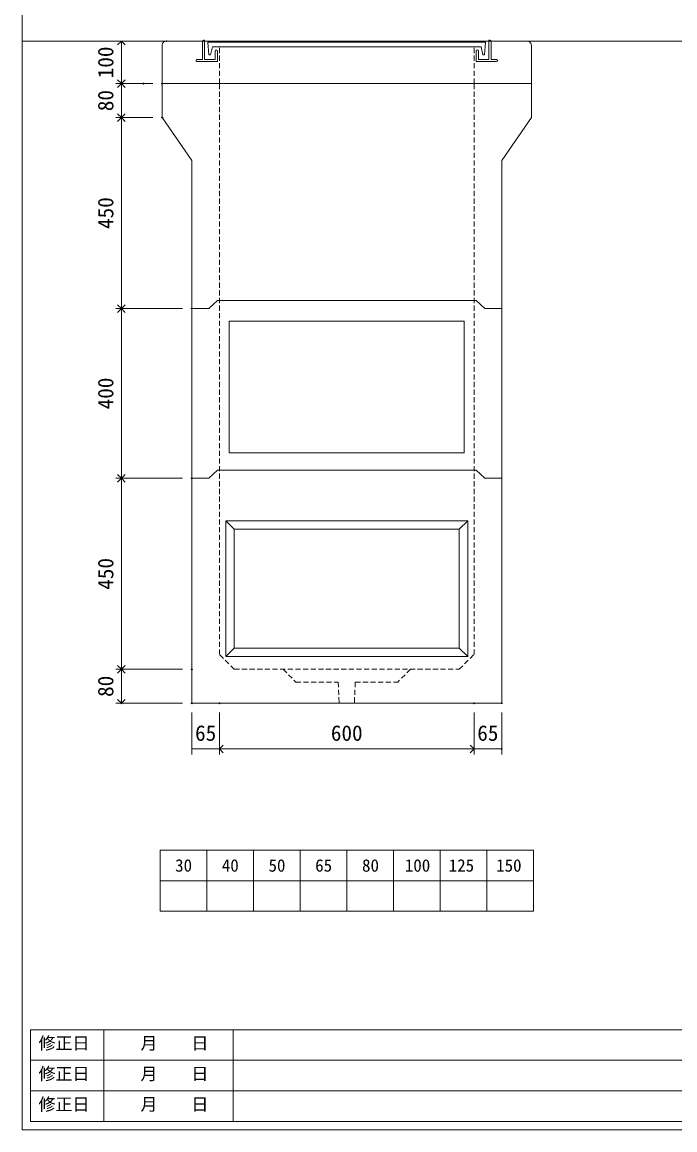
# Model space of a CAD drawing. Units: millimetres, scale not verified. Extents: x -4890 to 4890, y -2292 to 2292.
# Drawn here: x -1230 to 308, y -1983 to 627 of the extents above; entities that cross this region are included whole.
import ezdxf
from ezdxf.enums import TextEntityAlignment as Align

# ---------------------------------------------------------------- set-up
doc = ezdxf.new("R2010")
doc.units = ezdxf.units.MM
doc.header["$LTSCALE"] = 10
doc.header["$PDMODE"] = 32
doc.header["$PDSIZE"] = 2
doc.linetypes.add('DASHED1', pattern=[1.8, 1.2, -0.6])
doc.linetypes.add('USER2', pattern=[50.8, 31.75, -6.35, 6.35, -6.35])
doc.layers.add('0-1_Defpoints', color=7, linetype='Continuous')
for name, color, linetype, lineweight in [('0-2_waku', 7, 'Continuous', 18), ('0-3_gaikei', 7, 'Continuous', 18), ('0-4_kakure', 7, 'DASHED1', 5), ('0-5_sunpou', 7, 'Continuous', 5), ('0-9_uchigawa', 6, 'Continuous', 18), ('0-B_futa', 3, 'Continuous', 18), ('0-C_GL', 4, 'Continuous', 18), ('0-E_文字１', 7, 'Continuous', 18), ('1-3_uchigawa2', 6, 'USER2', 18)]:
    doc.layers.add(name, color=color, linetype=linetype, lineweight=lineweight)
doc.styles.add('ＭＳ ゴシック', font='')
doc.styles.get('ＭＳ ゴシック').set_extended_font_data('MS Gothic')

# ---------------------------------------------------------------- blocks, each defined once
blk = doc.blocks.new('_Open90')
at = {"layer": '0-5_sunpou'}
blk.add_line((0, 0), (-1, 0), dxfattribs=at)
blk.add_lwpolyline([(-0.5, 0.5), (0, 0), (-0.5, -0.5)], dxfattribs=at)
blk = doc.blocks.new('D53')
at = {"layer": '0-1_Defpoints'}
for p in [(557.33, 2794.36), (451.3, 2694.36), (503.33, 2694.36)]:
    blk.add_point(p, dxfattribs=at)
at = {"layer": '0-5_sunpou'}
for p, q in [((535.33, 2794.36), (438.3, 2794.36)), ((451.3, 2776.36), (451.3, 2712.36)), ((481.33, 2694.36), (438.3, 2694.36))]:
    blk.add_line(p, q, dxfattribs=at)
at = {"layer": '0-5_sunpou', "xscale": 18, "yscale": 18}
for p, rotation in [((451.3, 2794.36), 90), ((451.3, 2694.36), 270)]:
    blk.add_blockref('_Open90', p, dxfattribs=dict(at, rotation=rotation))
at = {"layer": '0-5_sunpou', "style": 'ＭＳ ゴシック'}
blk.add_text('100', height=36.66, rotation=90, dxfattribs=at).set_placement((443.3, 2706.86), align=Align.BOTTOM_LEFT)
blk = doc.blocks.new('D54')
at = {"layer": '0-1_Defpoints'}
for p in [(547.33, 2694.36), (451.3, 2614.36), (547.33, 2614.36)]:
    blk.add_point(p, dxfattribs=at)
at = {"layer": '0-5_sunpou'}
for p, q in [((525.33, 2694.36), (438.3, 2694.36)), ((451.3, 2676.36), (451.3, 2632.36)), ((525.33, 2614.36), (438.3, 2614.36))]:
    blk.add_line(p, q, dxfattribs=at)
at = {"layer": '0-5_sunpou', "xscale": 18, "yscale": 18}
for p, rotation in [((451.3, 2694.36), 90), ((451.3, 2614.36), 270)]:
    blk.add_blockref('_Open90', p, dxfattribs=dict(at, rotation=rotation))
at = {"layer": '0-5_sunpou', "style": 'ＭＳ ゴシック'}
blk.add_text('80', height=36.66, rotation=90, dxfattribs=at).set_placement((443.3, 2629.36), align=Align.BOTTOM_LEFT)
blk = doc.blocks.new('D55')
at = {"layer": '0-1_Defpoints'}
for p in [(547.33, 2614.36), (451.3, 2164.36), (617.33, 2164.36)]:
    blk.add_point(p, dxfattribs=at)
at = {"layer": '0-5_sunpou'}
for p, q in [((525.33, 2614.36), (438.3, 2614.36)), ((451.3, 2596.36), (451.3, 2182.36)), ((595.33, 2164.36), (438.3, 2164.36))]:
    blk.add_line(p, q, dxfattribs=at)
at = {"layer": '0-5_sunpou', "xscale": 18, "yscale": 18}
for p, rotation in [((451.3, 2614.36), 90), ((451.3, 2164.36), 270)]:
    blk.add_blockref('_Open90', p, dxfattribs=dict(at, rotation=rotation))
at = {"layer": '0-5_sunpou', "style": 'ＭＳ ゴシック'}
blk.add_text('450', height=36.66, rotation=90, dxfattribs=at).set_placement((443.3, 2351.86), align=Align.BOTTOM_LEFT)
blk = doc.blocks.new('D56')
at = {"layer": '0-1_Defpoints'}
for p in [(617.33, 2164.36), (451.3, 1764.36), (617.33, 1764.36)]:
    blk.add_point(p, dxfattribs=at)
at = {"layer": '0-5_sunpou'}
for p, q in [((595.33, 2164.36), (438.3, 2164.36)), ((451.3, 2146.36), (451.3, 1782.36)), ((595.33, 1764.36), (438.3, 1764.36))]:
    blk.add_line(p, q, dxfattribs=at)
at = {"layer": '0-5_sunpou', "xscale": 18, "yscale": 18}
for p, rotation in [((451.3, 2164.36), 90), ((451.3, 1764.36), 270)]:
    blk.add_blockref('_Open90', p, dxfattribs=dict(at, rotation=rotation))
at = {"layer": '0-5_sunpou', "style": 'ＭＳ ゴシック'}
blk.add_text('400', height=36.66, rotation=90, dxfattribs=at).set_placement((443.3, 1926.86), align=Align.BOTTOM_LEFT)
blk = doc.blocks.new('D57')
at = {"layer": '0-1_Defpoints'}
for p in [(617.33, 1764.36), (451.3, 1314.36), (617.33, 1314.36)]:
    blk.add_point(p, dxfattribs=at)
at = {"layer": '0-5_sunpou'}
for p, q in [((595.33, 1764.36), (438.3, 1764.36)), ((451.3, 1746.36), (451.3, 1332.36)), ((595.33, 1314.36), (438.3, 1314.36))]:
    blk.add_line(p, q, dxfattribs=at)
at = {"layer": '0-5_sunpou', "xscale": 18, "yscale": 18}
for p, rotation in [((451.3, 1764.36), 90), ((451.3, 1314.36), 270)]:
    blk.add_blockref('_Open90', p, dxfattribs=dict(at, rotation=rotation))
at = {"layer": '0-5_sunpou', "style": 'ＭＳ ゴシック'}
blk.add_text('450', height=36.66, rotation=90, dxfattribs=at).set_placement((443.3, 1501.86), align=Align.BOTTOM_LEFT)
blk = doc.blocks.new('D58')
at = {"layer": '0-1_Defpoints'}
for p in [(617.33, 1314.36), (451.3, 1234.36), (617.33, 1234.36)]:
    blk.add_point(p, dxfattribs=at)
at = {"layer": '0-5_sunpou'}
for p, q in [((595.33, 1314.36), (438.3, 1314.36)), ((451.3, 1296.36), (451.3, 1252.36)), ((595.33, 1234.36), (438.3, 1234.36))]:
    blk.add_line(p, q, dxfattribs=at)
at = {"layer": '0-5_sunpou', "xscale": 18, "yscale": 18}
for p, rotation in [((451.3, 1314.36), 90), ((451.3, 1234.36), 270)]:
    blk.add_blockref('_Open90', p, dxfattribs=dict(at, rotation=rotation))
at = {"layer": '0-5_sunpou', "style": 'ＭＳ ゴシック'}
blk.add_text('80', height=36.66, rotation=90, dxfattribs=at).set_placement((443.3, 1249.36), align=Align.BOTTOM_LEFT)
blk = doc.blocks.new('D59')
at = {"layer": '0-1_Defpoints'}
for p in [(617.33, 1234.36), (682.33, 1234.36), (682.33, 1126.89)]:
    blk.add_point(p, dxfattribs=at)
at = {"layer": '0-5_sunpou'}
for p, q in [((617.33, 1212.36), (617.33, 1113.89)), ((682.33, 1212.36), (682.33, 1113.89)), ((617.33, 1126.89), (682.33, 1126.89))]:
    blk.add_line(p, q, dxfattribs=at)
at = {"layer": '0-5_sunpou', "style": 'ＭＳ ゴシック'}
blk.add_text('65', height=36.66, dxfattribs=at).set_placement((624.83, 1134.89), align=Align.BOTTOM_LEFT)
blk = doc.blocks.new('D60')
at = {"layer": '0-1_Defpoints'}
for p in [(682.33, 1234.36), (1282.33, 1234.36), (1282.33, 1126.89)]:
    blk.add_point(p, dxfattribs=at)
at = {"layer": '0-5_sunpou'}
for p, q in [((682.33, 1212.36), (682.33, 1113.89)), ((1282.33, 1212.36), (1282.33, 1113.89)), ((700.33, 1126.89), (1264.33, 1126.89))]:
    blk.add_line(p, q, dxfattribs=at)
at = {"layer": '0-5_sunpou', "xscale": 18, "yscale": 18, "rotation": 180}
blk.add_blockref('_Open90', (682.33, 1126.89), dxfattribs=at)
at = {"layer": '0-5_sunpou', "xscale": 18, "yscale": 18}
blk.add_blockref('_Open90', (1282.33, 1126.89), dxfattribs=at)
at = {"layer": '0-5_sunpou', "style": 'ＭＳ ゴシック'}
blk.add_text('600', height=36.66, dxfattribs=at).set_placement((944.83, 1134.89), align=Align.BOTTOM_LEFT)
blk = doc.blocks.new('D70')
at = {"layer": '0-1_Defpoints'}
for p in [(1282.33, 1234.36), (1347.33, 1234.36), (1347.33, 1126.89)]:
    blk.add_point(p, dxfattribs=at)
at = {"layer": '0-5_sunpou'}
for p, q in [((1282.33, 1212.36), (1282.33, 1113.89)), ((1347.33, 1212.36), (1347.33, 1113.89)), ((1282.33, 1126.89), (1347.33, 1126.89))]:
    blk.add_line(p, q, dxfattribs=at)
at = {"layer": '0-5_sunpou', "style": 'ＭＳ ゴシック'}
blk.add_text('65', height=36.66, dxfattribs=at).set_placement((1289.83, 1134.89), align=Align.BOTTOM_LEFT)

msp = doc.modelspace()

# ---------------------------------------------------------------- linework, layer by layer
at = {"layer": '0-2_waku'}
for p, q in [((-1230, 2292.25), (-1230, -1982.75)), ((-1230, 2292.25), (-1230, -1982.75)), ((-1230, 2292.25), (-1230, -1982.75)), ((-1230, 2292.25), (-1230, -1982.75)), ((-1230, 2292.25), (-1230, -1982.75)), ((-1230, 2292.25), (-1230, -1982.75)), ((-1230, 2292.25), (-1230, -1982.75)), ((-904.99, -1323.75), (-24.99, -1323.75)), ((-904.99, -1323.75), (-904.99, -1467.75)), ((-904.99, -1323.75), (-904.99, -1467.75)), ((-904.99, -1323.75), (-904.99, -1467.75)), ((-904.99, -1323.75), (-904.99, -1467.75)), ((-794.99, -1323.75), (-794.99, -1467.75)), ((-684.99, -1323.75), (-684.99, -1467.75)), ((-684.99, -1323.75), (-684.99, -1467.75)), ((-574.99, -1323.75), (-574.99, -1467.75)), ((-464.99, -1323.75), (-464.99, -1467.75)), ((-354.99, -1323.75), (-354.99, -1467.75)), ((-244.99, -1323.75), (-244.99, -1467.75)), ((-134.99, -1323.75), (-134.99, -1467.75)), ((-24.99, -1323.75), (-24.99, -1467.75)), ((-904.99, -1395.75), (-24.99, -1395.75)), ((-904.99, -1467.75), (-24.99, -1467.75)), ((-1210, -1746.75), (-1210, -1962.75)), ((-1210, -1746.75), (818, -1746.75)), ((-1037.5, -1746.75), (-1037.5, -1962.75)), ((-732.5, -1746.75), (-732.5, -1962.75)), ((-732.5, -1746.75), (-732.5, -1962.75)), ((-1210, -1818.75), (818, -1818.75)), ((-1210, -1890.75), (530, -1890.75)), ((-1230, -1982.75), (4890, -1982.75)), ((-1230, -1982.75), (4890, -1982.75)), ((-1210, -1962.75), (818, -1962.75))]:
    msp.add_line(p, q, dxfattribs=at)
at = {"layer": '0-3_gaikei'}
for p, q in [((-889.99, 582.25), (-804.99, 582.25)), ((-124.99, 582.25), (-39.99, 582.25)), ((-899.99, 482.25), (-899.99, 572.25)), ((-29.99, 482.25), (-29.99, 572.25)), ((-899.99, 482.25), (-899.99, 402.25)), ((-899.99, 482.25), (-789.99, 482.25)), ((-899.99, 482.25), (-789.99, 482.25)), ((-899.99, 482.25), (-29.99, 482.25)), ((-29.99, 482.25), (-139.99, 482.25)), ((-29.99, 482.25), (-139.99, 482.25)), ((-29.99, 482.25), (-139.99, 482.25)), ((-29.99, 482.25), (-139.99, 482.25)), ((-29.99, 482.25), (-29.99, 402.25)), ((-829.99, 301.25), (-899.99, 402.25)), ((-99.99, 301.25), (-29.99, 402.25)), ((-829.99, 301.25), (-829.99, -977.75)), ((-99.99, 301.25), (-99.99, -977.75)), ((-829.99, -47.75), (-789.99, -47.75)), ((-829.99, -47.75), (-789.99, -47.75)), ((-829.99, -47.75), (-789.99, -47.75)), ((-769.99, -28.75), (-789.99, -47.75)), ((-769.99, -28.75), (-789.99, -47.75)), ((-769.99, -28.75), (-789.99, -47.75)), ((-769.99, -28.75), (-159.99, -28.75)), ((-139.99, -47.75), (-159.99, -28.75)), ((-139.99, -47.75), (-99.99, -47.75)), ((-99.99, -47.75), (-139.99, -47.75)), ((-99.99, -47.75), (-139.99, -47.75)), ((-99.99, -47.75), (-139.99, -47.75)), ((-769.99, -428.75), (-789.99, -447.75)), ((-769.99, -428.75), (-789.99, -447.75)), ((-769.99, -428.75), (-789.99, -447.75)), ((-769.99, -428.75), (-159.99, -428.75)), ((-139.99, -447.75), (-159.99, -428.75)), ((-829.99, -447.75), (-789.99, -447.75)), ((-829.99, -447.75), (-789.99, -447.75)), ((-829.99, -447.75), (-789.99, -447.75)), ((-139.99, -447.75), (-99.99, -447.75)), ((-99.99, -447.75), (-139.99, -447.75)), ((-99.99, -447.75), (-139.99, -447.75)), ((-99.99, -447.75), (-139.99, -447.75)), ((-829.99, -977.75), (-99.99, -977.75))]:
    msp.add_line(p, q, dxfattribs=at)
for points in [[(-139.99, -47.75), (-159.99, -28.75), (-139.99, -47.75)], [(-139.99, -47.75), (-99.99, -47.75), (-139.99, -47.75)], [(-139.99, -447.75), (-159.99, -428.75), (-139.99, -447.75)], [(-139.99, -447.75), (-99.99, -447.75), (-139.99, -447.75)]]:
    msp.add_lwpolyline(points, dxfattribs=at)
for centre, radius, start, end in [((-890.57, 572.83), 9.44, 86.47383, 183.52617), ((-39.66, 572.58), 9.68, 358.04251, 91.95749)]:
    msp.add_arc(centre, radius, start, end, dxfattribs=at)
at = {"layer": '0-4_kakure'}
for p, q in [((-764.99, 482.25), (-764.99, 568.75)), ((-164.99, 482.25), (-164.99, 568.75)), ((-764.99, -862.75), (-764.99, 482.25)), ((-164.99, -862.75), (-164.99, 482.25)), ((-729.99, -897.75), (-764.99, -862.75)), ((-199.99, -897.75), (-164.99, -862.75)), ((-729.99, -897.75), (-199.99, -897.75)), ((-614.99, -897.75), (-584.99, -927.75)), ((-314.99, -897.75), (-344.99, -927.75)), ((-444.99, -927.75), (-446.99, -977.75)), ((-444.99, -927.75), (-344.99, -927.75))]:
    msp.add_line(p, q, dxfattribs=at)
msp.add_lwpolyline([(-584.99, -927.75), (-484.99, -927.75), (-482.99, -977.75)], dxfattribs=at)
at = {"layer": '0-9_uchigawa'}
for p, q in [((-749.99, -547.75), (-749.99, -867.75)), ((-749.99, -547.75), (-179.99, -547.75)), ((-749.99, -547.75), (-729.99, -567.75)), ((-199.99, -567.75), (-179.99, -547.75)), ((-179.99, -547.75), (-179.99, -867.75)), ((-729.99, -567.75), (-729.99, -847.75)), ((-729.99, -567.75), (-729.99, -847.75)), ((-729.99, -567.75), (-199.99, -567.75)), ((-199.99, -567.75), (-199.99, -847.75)), ((-199.99, -567.75), (-199.99, -847.75)), ((-749.99, -867.75), (-729.99, -847.75)), ((-729.99, -847.75), (-464.99, -847.75)), ((-464.99, -847.75), (-199.99, -847.75)), ((-179.99, -867.75), (-199.99, -847.75)), ((-749.99, -867.75), (-464.99, -867.75)), ((-464.99, -867.75), (-179.99, -867.75))]:
    msp.add_line(p, q, dxfattribs=at)
at = {"layer": '0-B_futa'}
for p, q in [((-804.99, 582.25), (-804.99, 539.25)), ((-802.99, 584.25), (-799.99, 584.25)), ((-799.99, 584.25), (-799.99, 539.25)), ((-792.17, 579.75), (-137.84, 579.75)), ((-792.17, 579.75), (-789.69, 549.75)), ((-137.84, 579.75), (-140.09, 549.75)), ((-129.99, 584.25), (-129.99, 539.25)), ((-129.99, 584.25), (-126.99, 584.25)), ((-124.99, 582.25), (-124.99, 539.25)), ((-789.69, 549.75), (-785.97, 549.75)), ((-781.66, 568.75), (-785.97, 549.75)), ((-781.66, 568.75), (-148.32, 568.75)), ((-774.99, 559.25), (-774.99, 539.25)), ((-772.99, 561.25), (-771.99, 561.25)), ((-769.99, 559.25), (-769.99, 534.25)), ((-159.99, 559.25), (-159.99, 534.25)), ((-156.99, 561.25), (-157.99, 561.25)), ((-154.99, 559.25), (-154.99, 539.25)), ((-148.32, 568.75), (-144, 549.75)), ((-140.09, 549.75), (-144, 549.75)), ((-819.99, 537.25), (-819.99, 536.25)), ((-817.99, 539.25), (-804.99, 539.25)), ((-769.99, 534.25), (-817.99, 534.25)), ((-799.99, 539.25), (-774.99, 539.25)), ((-159.99, 534.25), (-111.99, 534.25)), ((-129.99, 539.25), (-154.99, 539.25)), ((-111.99, 539.25), (-124.99, 539.25)), ((-109.99, 537.25), (-109.99, 536.25))]:
    msp.add_line(p, q, dxfattribs=at)
for centre, start, end in [((-802.99, 582.25), 90, 180), ((-126.99, 582.25), 0, 90), ((-772.99, 559.25), 90, 180), ((-771.99, 559.25), 0, 90), ((-157.99, 559.25), 90, 180), ((-156.99, 559.25), 0, 90), ((-817.99, 537.25), 90, 180), ((-817.99, 536.25), 180, 270), ((-111.99, 537.25), 0, 90), ((-111.99, 536.25), 270, 0)]:
    msp.add_arc(centre, 2, start, end, dxfattribs=at)
at = {"layer": '0-C_GL'}
for p, q in [((-1230, 582.25), (4890, 582.25)), ((-1229.99, 582.25), (4890.01, 582.25))]:
    msp.add_line(p, q, dxfattribs=at)
at = {"layer": '1-3_uchigawa2'}
for p, q in [((-741.99, -77.75), (-464.49, -77.75)), ((-741.99, -77.75), (-741.99, -387.75)), ((-187.99, -77.75), (-465.49, -77.75)), ((-187.99, -77.75), (-187.99, -387.75)), ((-741.99, -387.75), (-464.99, -387.75)), ((-187.99, -387.75), (-464.99, -387.75))]:
    msp.add_line(p, q, dxfattribs=at)

# ---------------------------------------------------------------- block references
at = {"layer": '0-5_sunpou'}
for name in ['D53', 'D54', 'D55', 'D56', 'D57', 'D58', 'D59', 'D60', 'D70']:
    msp.add_blockref(name, (-1447.32, -2212.11), dxfattribs=at)

# ---------------------------------------------------------------- texts
at = {"layer": '0-E_文字１', "style": 'ＭＳ ゴシック'}
for s, p in [('30', (-869.45, -1383.29)), ('40', (-759.45, -1383.29)), ('50', (-649.45, -1383.29)), ('65', (-539.45, -1383.29)), ('80', (-429.04, -1383.29)), ('100', (-328.17, -1383.29)), ('125', (-224.78, -1383.29)), ('150', (-113.02, -1383.29)), ('修正日', (-1191.35, -1802.04)), ('\u3000\u3000月\u3000\u3000日', (-1031.2, -1802.04)), ('修正日', (-1191.35, -1874.04)), ('\u3000\u3000月\u3000\u3000日', (-1031.2, -1874.04)), ('修正日', (-1191.35, -1946.04)), ('\u3000\u3000月\u3000\u3000日', (-1031.2, -1946.04))]:
    msp.add_text(s, height=29.33, dxfattribs=at).set_placement(p, align=Align.BOTTOM_LEFT)

doc.saveas('drawing.dxf')
